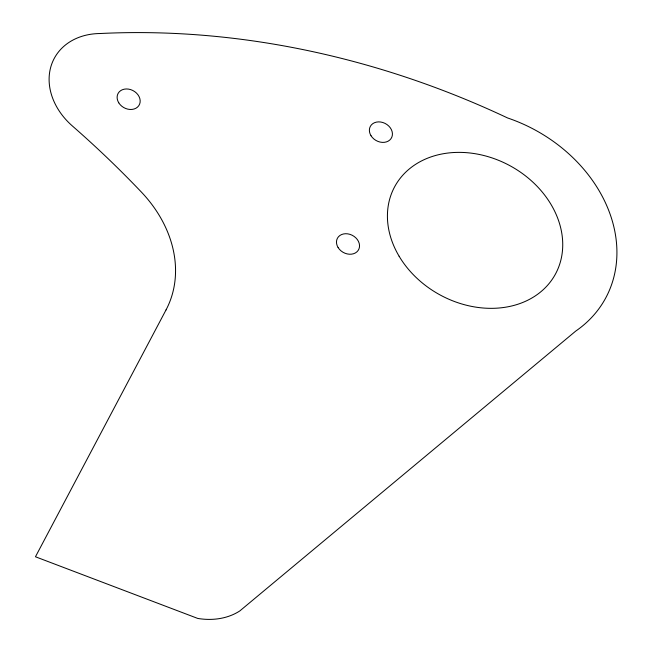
<?xml version="1.0" encoding="UTF-8"?>
<svg xmlns="http://www.w3.org/2000/svg" width="652" height="652" viewBox="0 0 652 652"><rect width="100%" height="100%" fill="white"/><g stroke="black" fill="none" stroke-linecap="round" stroke-linejoin="round"><path stroke-width="0.98" d="M166.024 309.936L35.461 556.767L197.768 618.438A64.132 51.484 28.7 0 0 239.838 610.916L575.765 331.061A142.046 114.043 28.7 0 0 611.364 217.907A142.046 114.043 28.7 0 0 507.615 117.971A747.494 600.101 28.7 0 0 99.911 33.529A65.868 52.885 28.7 0 0 50.962 66.39A65.868 52.885 28.7 0 0 72.413 126.007A881.039 707.314 28.7 0 1 141.28 191.965A124.328 99.813 28.7 0 1 166.024 309.936M399.114 256.228A91.492 73.456 28.7 0 0 550.948 281.134A91.492 73.456 28.7 0 0 475.161 153.709A91.492 73.456 28.7 0 0 399.114 256.228M338.119 247.581A12.046 9.674 28.7 0 0 358.103 250.515A12.046 9.674 28.7 0 0 347.785 233.856A12.046 9.674 28.7 0 0 338.119 247.581M371.021 135.738A12.046 9.674 28.7 0 0 391.004 138.664A12.046 9.674 28.7 0 0 380.686 122.014A12.046 9.674 28.7 0 0 371.021 135.738M118.762 102.82A12.046 9.674 28.7 0 0 138.746 105.754A12.046 9.674 28.7 0 0 128.428 89.096A12.046 9.674 28.7 0 0 118.762 102.82"/></g></svg>
